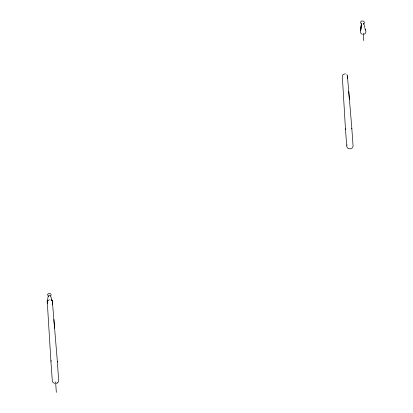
<?xml version="1.0" encoding="UTF-8"?>
<svg xmlns="http://www.w3.org/2000/svg" width="413" height="413" viewBox="0 0 413 413"><rect width="100%" height="100%" fill="white"/><g stroke="black" fill="none" stroke-linecap="round" stroke-linejoin="round"><path stroke-width="0.62" d="M57.324 361.556L57.273 361.958M351.871 129.124L353.094 146.285L352.253 147.978L350.332 148.861L348.107 148.474L346.791 146.796L345.485 129.305M361.38 23.99L360.683 30.474L361.39 24.078L360.75 29.932C359.738 31.481 360.513 33.82 362.351 34.294M363.708 23.918L363.765 23.438L365.412 30.046L365.128 29.504C366.625 30.99 365.949 33.825 363.832 34.305M50.587 296.204L50.639 295.744M48.254 296.214L47.051 301.929L47.593 303.679M345.547 128.789L345.609 128.68M47.345 301.015L47.877 300.287L47.159 301.469M47.428 301.449L48.135 300.38L49.39 299.776M51.14 360.885L51.326 360.503M52.348 303.349L52.596 301.413L51.486 299.931L52.183 300.85L50.634 296.085M47.526 294.706C48.053 292.807 51.284 293.06 51.253 295.13M346.992 145.262L347.194 144.896M361.406 23.515L361.654 23.071M48.285 295.801L49.302 295.14L50.438 295.517M363.455 24.197C367.095 21.001 358.949 19.075 360.931 23.567M57.299 382.97L56.524 383.3L58.073 382.319L58.692 380.791L57.345 361.54M345.423 73.803L343.141 74.392L342.315 76.049L345.485 129.377M54.769 383.409L52.941 382.412L52.317 380.951L50.938 361.747M50.918 299.931L51.248 300.101M51.424 300.199L51.77 300.504M346.817 74.536L347.421 75.785L347.653 78.511M51.806 300.55L52.069 300.891M48.218 296.131L48.362 296.591M52.301 301.402L52.668 304.882M351.742 128.319L351.84 128.696M347.421 75.785L349.388 99.368M351.881 128.908L348.758 91.547M54.583 328.232L52.42 301.872M57.335 361.344L53.886 319.502M363.233 33.133L363.77 40.619M55.59 381.844L56.338 392.35M47.485 295.047L47.505 295.372M50.938 361.819L47.325 302.6M345.779 128.257L345.779 128.257M52.688 379.557L52.688 379.557M350.043 127.044L350.043 127.044"/></g></svg>
